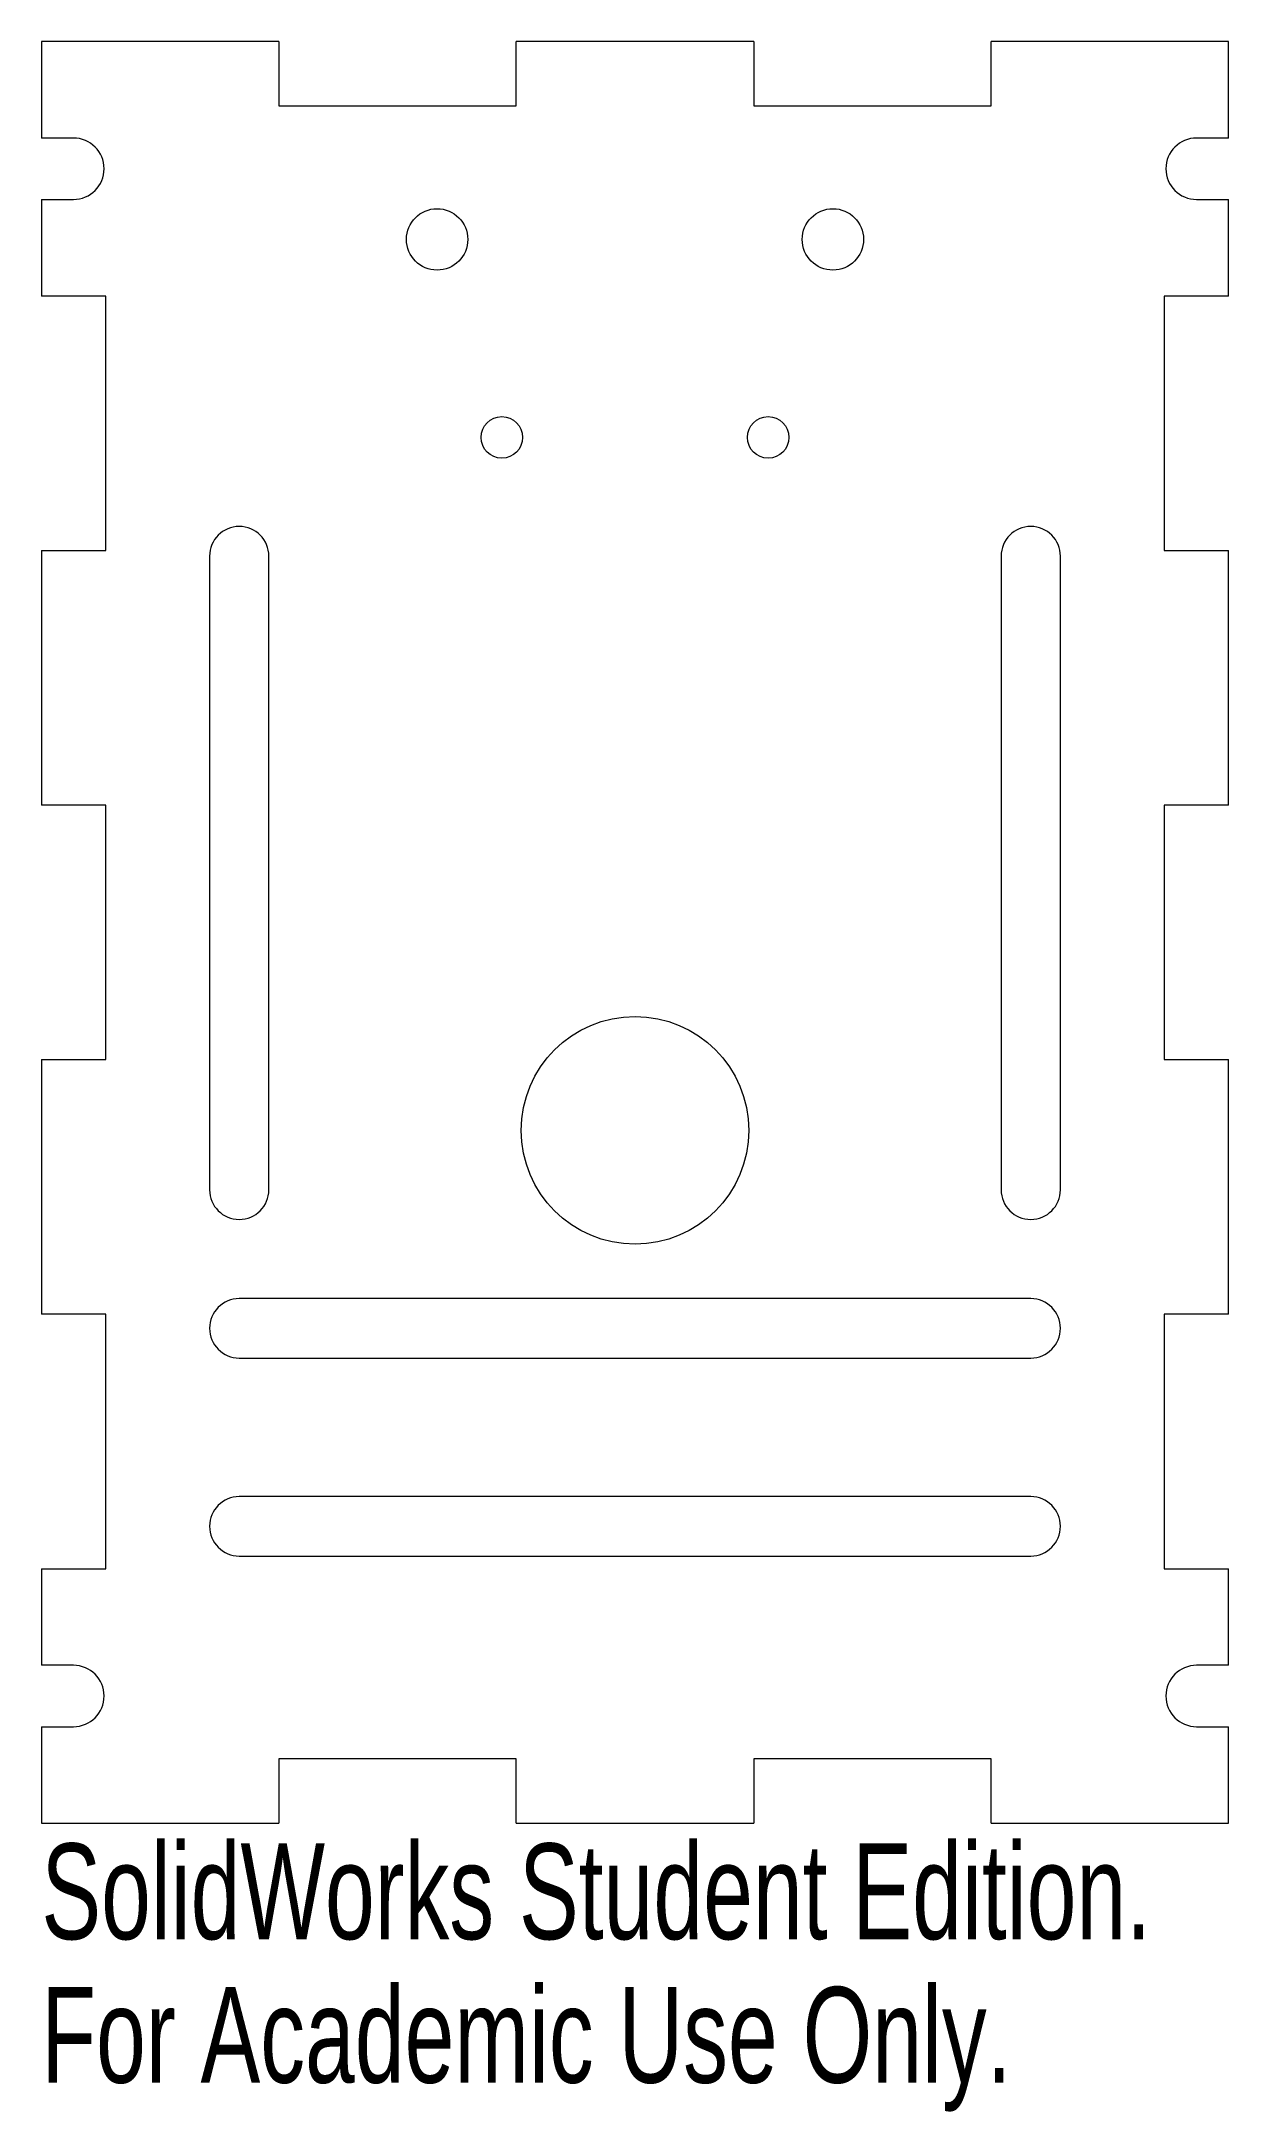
# Model space of a CAD drawing. Header units: millimetres. Extents: x 0 to 60, y -15 to 90.
import ezdxf

# ---------------------------------------------------------------- set-up
doc = ezdxf.new("R2010")
doc.units = ezdxf.units.MM
doc.styles.add('SLDTEXTSTYLE0', font='TXT', dxfattribs={"width": 0.7})

msp = doc.modelspace()

# ---------------------------------------------------------------- linework, layer by layer
at = {"color": 7, "linetype": 'Continuous', "lineweight": 15}
for p, q in [((0, 90), (0, 85.12)), ((12, 90), (0, 90)), ((12, 90), (12, 86.75)), ((24, 86.75), (24, 90)), ((36, 90), (24, 90)), ((36, 90), (36, 86.75)), ((48, 86.75), (48, 90)), ((60, 90), (48, 90)), ((60, 85.12), (60, 90)), ((12, 86.75), (24, 86.75)), ((36, 86.75), (48, 86.75)), ((1.62, 85.12), (0, 85.12)), ((60, 85.12), (58.38, 85.12)), ((0, 82.02), (1.62, 82.02)), ((0, 82.02), (0, 77.14)), ((58.38, 82.02), (60, 82.02)), ((60, 77.14), (60, 82.02)), ((3.25, 77.14), (0, 77.14)), ((3.25, 64.29), (3.25, 77.14)), ((60, 77.14), (56.75, 77.14)), ((56.75, 77.14), (56.75, 64.29)), ((0, 64.29), (3.25, 64.29)), ((0, 64.29), (0, 51.43)), ((8.5, 64), (8.5, 32)), ((11.5, 32), (11.5, 64)), ((48.5, 64), (48.5, 32)), ((51.5, 32), (51.5, 64)), ((56.75, 64.29), (60, 64.29)), ((60, 51.43), (60, 64.29)), ((3.25, 51.43), (0, 51.43)), ((3.25, 38.57), (3.25, 51.43)), ((60, 51.43), (56.75, 51.43)), ((56.75, 51.43), (56.75, 38.57)), ((0, 38.57), (3.25, 38.57)), ((0, 38.57), (0, 25.71)), ((56.75, 38.57), (60, 38.57)), ((60, 25.71), (60, 38.57)), ((50, 26.5), (10, 26.5)), ((3.25, 25.71), (0, 25.71)), ((3.25, 12.86), (3.25, 25.71)), ((60, 25.71), (56.75, 25.71)), ((56.75, 25.71), (56.75, 12.86)), ((10, 23.5), (50, 23.5)), ((50, 16.5), (10, 16.5)), ((0, 12.86), (3.25, 12.86)), ((0, 12.86), (0, 7.98)), ((10, 13.5), (50, 13.5)), ((56.75, 12.86), (60, 12.86)), ((60, 7.98), (60, 12.86)), ((1.62, 7.98), (0, 7.98)), ((60, 7.98), (58.38, 7.98)), ((0, 4.88), (1.62, 4.88)), ((0, 4.88), (0, 0)), ((58.38, 4.88), (60, 4.88)), ((60, 0), (60, 4.88)), ((24, 3.25), (12, 3.25)), ((12, 3.25), (12, 0)), ((24, 0), (24, 3.25)), ((48, 3.25), (36, 3.25)), ((36, 3.25), (36, 0)), ((48, 0), (48, 3.25)), ((0, 0), (12, 0)), ((24, 0), (36, 0)), ((48, 0), (60, 0))]:
    msp.add_line(p, q, dxfattribs=at)
for centre, radius in [((20, 80), 1.55), ((40, 80), 1.55), ((23.27, 70), 1.05), ((36.73, 70), 1.05), ((30, 35), 5.75)]:
    msp.add_circle(centre, radius, dxfattribs=at)
for centre, radius, start, end in [((1.62, 83.57), 1.55, 270, 90), ((58.38, 83.57), 1.55, 90, 270), ((10, 64), 1.5, 0, 180), ((50, 64), 1.5, 0, 180), ((10, 32), 1.5, 180, 0), ((50, 32), 1.5, 180, 0), ((10, 25), 1.5, 90, 270), ((50, 25), 1.5, 270, 90), ((10, 15), 1.5, 90, 270), ((50, 15), 1.5, 270, 90), ((1.62, 6.43), 1.55, 270, 90), ((58.38, 6.43), 1.55, 90, 270)]:
    msp.add_arc(centre, radius, start, end, dxfattribs=at)

# ---------------------------------------------------------------- texts
at = {"color": 7, "linetype": 'Continuous', "char_height": 4.8336, "attachment_point": 1, "style": 'SLDTEXTSTYLE0'}
for s, insert in [('SolidWorks Student Edition.', (0, -1.02)), ('For Academic Use Only.', (0, -8.27))]:
    msp.add_mtext(s, dxfattribs=dict(at, insert=insert))

doc.saveas('drawing.dxf')
